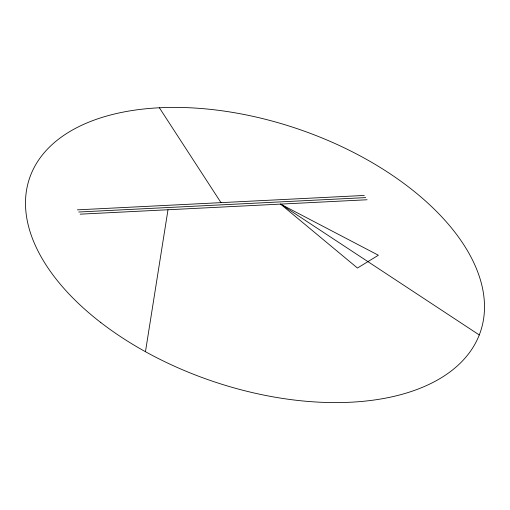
<?xml version="1.0" encoding="UTF-8"?>
<svg xmlns="http://www.w3.org/2000/svg" width="510" height="510" viewBox="0 0 510 510"><rect width="100%" height="100%" fill="white"/><g stroke="black" fill="none" stroke-linecap="round" stroke-linejoin="round"><path stroke-width="0.76" d="M145.465 351.709L167.994 209.757M77.354 209.852L364.293 195.451M78.757 212.007L365.695 197.606M80.159 214.162L367.098 199.761M280.557 204.108L378.382 255.23L357.459 268.037L280.557 204.108L479.279 334.962M159.381 107.776L220.996 202.642M100.852 322.581A238.157 133.174 18.8 0 0 479.317 334.847A238.157 133.174 18.8 0 0 184.83 107.572A238.157 133.174 18.8 0 0 100.852 322.581"/></g></svg>
